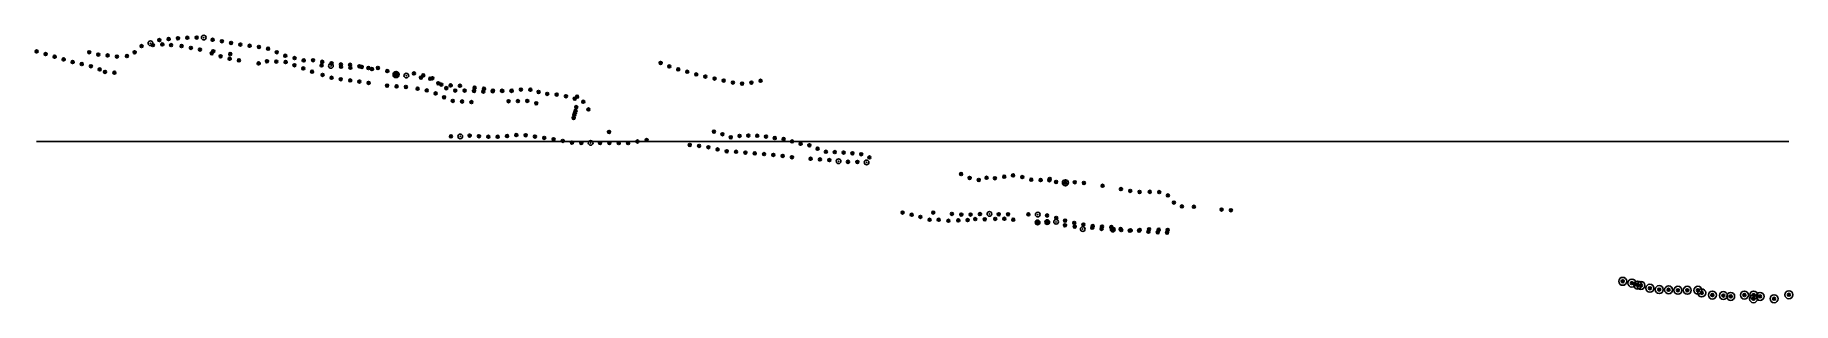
# Model space of a CAD drawing. Header units: metres. Extents: x 0 to 375, y -1 to 56.
import ezdxf

# ---------------------------------------------------------------- set-up
doc = ezdxf.new("R2010")
doc.units = ezdxf.units.M
for name, color, linetype in [('F4_AU_00_01', 3, 'Continuous'), ('F4_AU_01_05', 4, 'Continuous'), ('F4_AU_05_15', 2, 'Continuous'), ('F4_AU_15_50', 30, 'Continuous'), ('F4_AU_GE_50', 1, 'Continuous'), ('F4_EJE_LOCAL', 7, 'Continuous'), ('F4_QA_ALEJADO', 6, 'Continuous'), ('F4_QA_DUP_XYZ', 1, 'Continuous')]:
    doc.layers.add(name, color=color, linetype=linetype)

msp = doc.modelspace()

# ---------------------------------------------------------------- linework, layer by layer
at = {"layer": 'F4_AU_00_01'}
for centre in [(11.22, 52.52, 51.85), (26.81, 54.19, 57.04), (28.7, 54.03, 57.1), (30.91, 53.83, 56.85), (37.36, 52.29, 60.71), (43.46, 54.14, 51.85), (47.43, 53.64, 51.85), (7.68, 50.43, 109.25), (9.63, 50, 109.25), (11.57, 49.54, 109.25), (13.15, 52.02, 51.85), (15.14, 51.82, 51.85), (41.18, 51.13, 60.71), (41.3, 52.13, 56.79), (47.36, 50.14, 56.46), (49.14, 50.58, 60.71), (53.06, 51.75, 51.85), (53.13, 50.43, 60.71), (55.04, 51.27, 51.85), (58.98, 50.81, 51.85), (62.92, 50.17, 51.85), (64.92, 49.92, 51.85), (66.89, 49.84, 51.85), (66.95, 49.21, 56.02), (133.14, 50.23), (134.99, 49.49), (136.89, 48.87), (70.84, 45.99, 63.82), (74.79, 45.4, 63.82), (83.97, 46.88, 55.22), (86.34, 45.63, 51.85), (138.82, 48.36), (140.74, 47.79), (142.69, 47.34), (144.64, 46.91), (146.6, 46.48), (148.55, 46.05), (150.53, 45.82), (152.51, 46.04), (154.47, 46.43), (83.25, 44.37, 65.04), (91.32, 44.36, 55.87), (93.32, 44.26, 55.78), (103.33, 44.57, 51.85), (104.69, 42.15, 65.05), (105.34, 44.53, 51.85), (106.6, 41.64, 65.05), (108.95, 43.64, 51.85), (110.97, 43.51, 51.85), (112.94, 43.14, 51.85), (114.83, 42.63, 51.85), (115.32, 43.04, 51.76), (116.64, 41.96, 51.85), (114.58, 38.51, 67.14), (114.72, 39.17, 65.2), (114.88, 39.62, 63.31), (114.99, 40.05, 61.37), (115.13, 40.82, 59.46), (117.74, 40.32, 51.85), (88.39, 34.59, 77.34), (104.35, 34.84, 77.3), (108.31, 34.27, 77.16), (122.13, 35.53, 51.8), (130.16, 33.8, 76.11), (144.51, 35.6, 51.8), (146.33, 35.05, 51.8), (148.11, 34.4, 51.8), (149.98, 34.7, 51.8), (155.63, 34.56, 51.8), (157.5, 34.24, 51.8), (159.38, 34.02, 51.8), (161.19, 33.51, 51.8), (122.21, 33.19, 76.2), (124.21, 33.17, 76.2), (126.21, 33.18, 76.2), (139.37, 32.76, 75.81), (141.36, 32.57, 75.81), (145.28, 31.81, 75.81), (147.24, 31.41, 75.5), (149.24, 31.32, 75.5), (151.23, 31.13, 75.5), (155.21, 30.82, 75.5), (159.19, 30.44, 76.19), (161.17, 30.15, 76.19), (163.02, 33.01, 51.8), (164.88, 32.69, 51.8), (167.14, 29.68, 76.19), (175.12, 29.14, 77.54), (206.45, 26.01, 11.19), (208.33, 26.29, 11.18), (202.68, 25.77, 11.19), (210.31, 25.92, 11.14), (212.22, 25.36, 11.11), (231.37, 23.36, 11.1), (239.52, 22.72, 11.1), (241.38, 22.01, 11.1), (244.36, 19.67, 11.1), (246.92, 19.6, 11.05), (252.82, 19, 11.1), (254.81, 18.87, 11.1), (184.77, 18.37, 80.39), (186.71, 17.9, 80.39), (195.29, 18.09, 91.57), (197.29, 17.92, 91.68), (198.65, 16.76, 80.39), (225.33, 15.5, 94.45), (233.43, 14.57, 84.27), (235.36, 14.67, 84.27), (341.62, 2.93, 51.28), (342.31, 2.85, 51.6), (344.22, 2.26, 51.6), (350.2, 1.82, 51.6), (354.48, 1.82, 51.6), (355.29, 1.26, 51.6), (357.55, 0.8, 51.6), (364.39, 0.8, 51.6), (366.37, 0.79, 51.6), (370.73, 0.01, 51.6), (373.88, 0.85, 51.6)]:
    msp.add_circle(centre, 0.32, dxfattribs=at)
for p in [(11.22, 52.52, 51.85), (26.81, 54.19, 57.04), (28.7, 54.03, 57.1), (30.91, 53.83, 56.85), (43.46, 54.14, 51.85), (47.43, 53.64, 51.85), (7.68, 50.43, 109.25), (9.63, 50, 109.25), (11.57, 49.54, 109.25), (13.15, 52.02, 51.85), (15.14, 51.82, 51.85), (37.36, 52.29, 60.71), (41.18, 51.13, 60.71), (41.3, 52.13, 56.79), (47.36, 50.14, 56.46), (49.14, 50.58, 60.71), (53.06, 51.75, 51.85), (53.13, 50.43, 60.71), (55.04, 51.27, 51.85), (58.98, 50.81, 51.85), (62.92, 50.17, 51.85), (64.92, 49.92, 51.85), (66.89, 49.84, 51.85), (66.95, 49.21, 56.02), (133.14, 50.23), (134.99, 49.49), (136.89, 48.87), (70.84, 45.99, 63.82), (74.79, 45.4, 63.82), (83.97, 46.88, 55.22), (86.34, 45.63, 51.85), (138.82, 48.36), (140.74, 47.79), (142.69, 47.34), (144.64, 46.91), (146.6, 46.48), (148.55, 46.05), (150.53, 45.82), (152.51, 46.04), (154.47, 46.43), (83.25, 44.37, 65.04), (91.32, 44.36, 55.87), (93.32, 44.26, 55.78), (103.33, 44.57, 51.85), (104.69, 42.15, 65.05), (105.34, 44.53, 51.85), (106.6, 41.64, 65.05), (108.95, 43.64, 51.85), (110.97, 43.51, 51.85), (112.94, 43.14, 51.85), (114.83, 42.63, 51.85), (115.32, 43.04, 51.76), (116.64, 41.96, 51.85), (114.58, 38.51, 67.14), (114.72, 39.17, 65.2), (114.88, 39.62, 63.31), (114.99, 40.05, 61.37), (115.13, 40.82, 59.46), (117.74, 40.32, 51.85), (88.39, 34.59, 77.34), (104.35, 34.84, 77.3), (108.31, 34.27, 77.16), (122.13, 35.53, 51.8), (130.16, 33.8, 76.11), (144.51, 35.6, 51.8), (146.33, 35.05, 51.8), (148.11, 34.4, 51.8), (149.98, 34.7, 51.8), (155.63, 34.56, 51.8), (157.5, 34.24, 51.8), (159.38, 34.02, 51.8), (122.21, 33.19, 76.2), (124.21, 33.17, 76.2), (126.21, 33.18, 76.2), (139.37, 32.76, 75.81), (141.36, 32.57, 75.81), (145.28, 31.81, 75.81), (147.24, 31.41, 75.5), (149.24, 31.32, 75.5), (151.23, 31.13, 75.5), (155.21, 30.82, 75.5), (159.19, 30.44, 76.19), (161.17, 30.15, 76.19), (161.19, 33.51, 51.8), (163.02, 33.01, 51.8), (164.88, 32.69, 51.8), (167.14, 29.68, 76.19), (175.12, 29.14, 77.54), (208.33, 26.29, 11.18), (202.68, 25.77, 11.19), (206.45, 26.01, 11.19), (210.31, 25.92, 11.14), (212.22, 25.36, 11.11), (231.37, 23.36, 11.1), (239.52, 22.72, 11.1), (241.38, 22.01, 11.1), (244.36, 19.67, 11.1), (246.92, 19.6, 11.05), (252.82, 19, 11.1), (254.81, 18.87, 11.1), (184.77, 18.37, 80.39), (186.71, 17.9, 80.39), (195.29, 18.09, 91.57), (197.29, 17.92, 91.68), (198.65, 16.76, 80.39), (225.33, 15.5, 94.45), (233.43, 14.57, 84.27), (235.36, 14.67, 84.27), (341.62, 2.93, 51.28), (342.31, 2.85, 51.6), (344.22, 2.26, 51.6), (350.2, 1.82, 51.6), (354.48, 1.82, 51.6), (355.29, 1.26, 51.6), (357.55, 0.8, 51.6), (364.39, 0.8, 51.6), (366.37, 0.79, 51.6), (370.73, 0.01, 51.6), (373.88, 0.85, 51.6)]:
    msp.add_point(p, dxfattribs=at)
at = {"layer": 'F4_AU_01_05'}
for centre in [(24.8, 54.04, 57.06), (34.15, 55.64, 51.85), (34.85, 53.08, 56.51), (41.49, 54.49, 51.85), (45.45, 53.88, 51.85), (49.39, 53.27, 51.85), (1.92, 52.12, 109.25), (5.76, 50.99, 109.25), (39.25, 51.64, 60.71), (43.14, 50.78, 60.71), (51.14, 50.52, 60.71), (56.89, 49.05, 60.71), (60.8, 49.71, 56.95), (14.59, 48.33, 58.01), (58.77, 48.37, 60.71), (61.01, 47.68, 63.82), (62.92, 47.08, 63.82), (64.89, 46.77, 63.82), (76.69, 47.76, 55.62), (76.79, 45.25, 63.82), (81.28, 44.75, 65.04), (81.99, 47.1, 55.3), (82.48, 47.59, 51.85), (87.41, 44.86, 55.45), (93.43, 44.96, 51.85), (95.44, 44.75, 51.85), (99.3, 44.31, 55.83), (99.36, 44.29, 51.85), (101.3, 44.28, 55.93), (101.36, 44.32, 51.85), (107.09, 44.05, 51.85), (94.38, 34.63, 77.34), (100.37, 34.67, 77.34), (102.35, 34.88, 77.34), (106.33, 34.56, 77.23), (110.29, 33.99, 77.09), (112.26, 33.63, 77.02), (153.75, 34.71, 51.8), (114.22, 33.26, 76.95), (116.21, 33.19, 76.88), (120.21, 33.19, 76.57), (143.34, 32.29, 75.81), (157.2, 30.65, 76.19), (165.15, 29.81, 76.19), (197.26, 26.57, 11.49), (199.07, 25.73, 11.49), (201.03, 25.31, 11.19), (204.46, 25.67, 11.19), (216.18, 25.54, 10.97), (219.51, 24.7, 11.1), (227.44, 24.07, 11.1), (233.34, 22.98, 11.1), (235.32, 22.75, 11.1), (237.52, 22.78, 11.1), (242.66, 20.5, 11.1), (192.47, 16.83, 84.46), (194.55, 16.61, 80.39), (194.55, 16.61, 84.46), (198.65, 16.76, 83.2), (200.27, 16.98, 80.39), (201.28, 18.03, 91.99), (208.38, 16.85, 80.39), (213.58, 16.28, 84.27), (221.39, 16.16, 94.25), (223.36, 15.81, 94.35), (231.28, 14.86, 94.37), (237.38, 14.82, 85.97), (239.42, 14.72, 84.27), (233.43, 14.57, 85.97), (346.21, 1.97, 51.6), (352.2, 1.81, 51.6), (359.91, 0.7, 51.6), (361.46, 0.52, 51.6), (366.33, 0, 51.6), (367.74, 0.5, 51.6)]:
    msp.add_circle(centre, 0.32, dxfattribs=at)
for p in [(24.8, 54.04, 57.06), (34.15, 55.64, 51.85), (34.85, 53.08, 56.51), (41.49, 54.49, 51.85), (45.45, 53.88, 51.85), (49.39, 53.27, 51.85), (1.92, 52.12, 109.25), (5.76, 50.99, 109.25), (39.25, 51.64, 60.71), (43.14, 50.78, 60.71), (51.14, 50.52, 60.71), (56.89, 49.05, 60.71), (60.8, 49.71, 56.95), (14.59, 48.33, 58.01), (58.77, 48.37, 60.71), (61.01, 47.68, 63.82), (62.92, 47.08, 63.82), (64.89, 46.77, 63.82), (76.69, 47.76, 55.62), (76.79, 45.25, 63.82), (81.99, 47.1, 55.3), (82.48, 47.59, 51.85), (81.28, 44.75, 65.04), (87.41, 44.86, 55.45), (93.43, 44.96, 51.85), (95.44, 44.75, 51.85), (99.3, 44.31, 55.83), (99.36, 44.29, 51.85), (101.3, 44.28, 55.93), (101.36, 44.32, 51.85), (107.09, 44.05, 51.85), (94.38, 34.63, 77.34), (100.37, 34.67, 77.34), (102.35, 34.88, 77.34), (106.33, 34.56, 77.23), (110.29, 33.99, 77.09), (153.75, 34.71, 51.8), (112.26, 33.63, 77.02), (114.22, 33.26, 76.95), (116.21, 33.19, 76.88), (120.21, 33.19, 76.57), (143.34, 32.29, 75.81), (157.2, 30.65, 76.19), (165.15, 29.81, 76.19), (197.26, 26.57, 11.49), (199.07, 25.73, 11.49), (201.03, 25.31, 11.19), (204.46, 25.67, 11.19), (216.18, 25.54, 10.97), (219.51, 24.7, 11.1), (227.44, 24.07, 11.1), (233.34, 22.98, 11.1), (235.32, 22.75, 11.1), (237.52, 22.78, 11.1), (242.66, 20.5, 11.1), (192.47, 16.83, 84.46), (194.55, 16.61, 80.39), (194.55, 16.61, 84.46), (198.65, 16.76, 83.2), (200.27, 16.98, 80.39), (201.28, 18.03, 91.99), (208.38, 16.85, 80.39), (213.58, 16.28, 84.27), (221.39, 16.16, 94.25), (223.36, 15.81, 94.35), (231.28, 14.86, 94.37), (233.43, 14.57, 85.97), (237.38, 14.82, 85.97), (239.42, 14.72, 84.27), (346.21, 1.97, 51.6), (352.2, 1.81, 51.6), (359.91, 0.7, 51.6), (361.46, 0.52, 51.6), (366.33, 0, 51.6), (367.74, 0.5, 51.6)]:
    msp.add_point(p, dxfattribs=at)
at = {"layer": 'F4_AU_05_15'}
for centre in [(20.91, 52.5, 51.85), (26.18, 55.09, 51.85), (28.16, 55.33, 51.85), (30.15, 55.48, 51.85), (32.15, 55.6, 51.85), (37.69, 52.73, 56), (39.53, 54.86, 51.85), (51.23, 52.51, 51.85), (3.84, 51.56, 109.25), (13.45, 48.85, 109.25), (55.01, 49.74, 60.71), (56.98, 50.78, 51.85), (69.35, 49.38, 56.02), (70.8, 49.15, 51.85), (71.55, 48.93, 56.02), (74.82, 48.51, 55.62), (16.59, 48.15, 58.01), (68.86, 46.26, 63.82), (78.78, 45.11, 63.82), (84.44, 46.98, 51.85), (85.7, 45.9, 55.55), (86.95, 42.91, 65.04), (88.79, 42.14, 65.04), (90.79, 42.02, 65.04), (92.78, 41.89, 65.04), (95.31, 44.13, 55.65), (97.31, 44.2, 55.67), (97.35, 44.34, 51.85), (100.69, 42.08, 65.05), (98.38, 34.5, 77.34), (128.19, 33.5, 76.11), (153.22, 30.97, 75.5), (168.41, 31.31, 51.8), (175.94, 30.8, 51.8), (177.69, 30.11, 51.8), (214.22, 25.29, 11.04), (219.51, 24.7, 11.1), (221.51, 24.83, 11.1), (186.71, 17.9, 84.46), (188.57, 17.44, 80.39), (190.53, 16.83, 80.39), (192.47, 16.83, 80.39), (196.66, 16.71, 83.2), (199.28, 17.94, 91.78), (202.3, 16.93, 80.39), (202.3, 16.93, 83.2), (204.53, 17.01, 80.39), (204.53, 17.01, 83.2), (206.48, 17.04, 80.39), (208.38, 16.85, 83.2), (219.42, 15.65, 84.27), (221.5, 15.37, 85.97), (227.23, 14.9, 84.27), (227.23, 14.9, 85.97), (229.32, 15.28, 94.44), (229.61, 14.74, 85.97), (241.34, 14.68, 84.27), (241.34, 14.68, 85.97), (231.42, 14.65, 84.27), (235.24, 14.52, 94.24), (237.22, 14.29, 94.3), (241.22, 14.09, 93.88), (338.42, 3.72, 51.6), (340.38, 3.34, 51.6), (348.21, 1.91, 51.6)]:
    msp.add_circle(centre, 0.32, dxfattribs=at)
for p in [(26.18, 55.09, 51.85), (28.16, 55.33, 51.85), (30.15, 55.48, 51.85), (32.15, 55.6, 51.85), (37.69, 52.73, 56), (39.53, 54.86, 51.85), (51.23, 52.51, 51.85), (3.84, 51.56, 109.25), (13.45, 48.85, 109.25), (20.91, 52.5, 51.85), (55.01, 49.74, 60.71), (56.98, 50.78, 51.85), (69.35, 49.38, 56.02), (70.8, 49.15, 51.85), (71.55, 48.93, 56.02), (16.59, 48.15, 58.01), (68.86, 46.26, 63.82), (74.82, 48.51, 55.62), (78.78, 45.11, 63.82), (84.44, 46.98, 51.85), (85.7, 45.9, 55.55), (86.95, 42.91, 65.04), (88.79, 42.14, 65.04), (90.79, 42.02, 65.04), (92.78, 41.89, 65.04), (95.31, 44.13, 55.65), (97.31, 44.2, 55.67), (97.35, 44.34, 51.85), (100.69, 42.08, 65.05), (98.38, 34.5, 77.34), (128.19, 33.5, 76.11), (153.22, 30.97, 75.5), (168.41, 31.31, 51.8), (175.94, 30.8, 51.8), (177.69, 30.11, 51.8), (214.22, 25.29, 11.04), (219.51, 24.7, 11.1), (221.51, 24.83, 11.1), (186.71, 17.9, 84.46), (188.57, 17.44, 80.39), (190.53, 16.83, 80.39), (192.47, 16.83, 80.39), (196.66, 16.71, 83.2), (199.28, 17.94, 91.78), (202.3, 16.93, 80.39), (202.3, 16.93, 83.2), (204.53, 17.01, 80.39), (204.53, 17.01, 83.2), (206.48, 17.04, 80.39), (208.38, 16.85, 83.2), (219.42, 15.65, 84.27), (221.5, 15.37, 85.97), (229.32, 15.28, 94.44), (227.23, 14.9, 84.27), (227.23, 14.9, 85.97), (229.61, 14.74, 85.97), (231.42, 14.65, 84.27), (235.24, 14.52, 94.24), (237.22, 14.29, 94.3), (241.22, 14.09, 93.88), (241.34, 14.68, 84.27), (241.34, 14.68, 85.97), (338.42, 3.72, 51.6), (340.38, 3.34, 51.6), (348.21, 1.91, 51.6)]:
    msp.add_point(p, dxfattribs=at)
at = {"layer": 'F4_AU_15_50'}
for centre in [(0, 52.68, 109.25), (22.39, 53.81, 51.85), (32.9, 53.44, 56.85), (37.55, 55.16, 51.85), (17.12, 51.59, 51.85), (19.26, 51.71, 51.85), (60.94, 50.48, 51.85), (64.96, 49.41, 56.95), (68.87, 49.52, 51.85), (72.8, 49.16, 51.85), (66.9, 46.51, 63.82), (80.51, 47.99, 51.75), (88.33, 45.46, 51.85), (90.33, 45.37, 51.85), (85.13, 43.73, 65.04), (89.32, 44.36, 55.62), (102.69, 42.11, 65.05), (92.39, 34.75, 77.34), (96.38, 34.51, 77.34), (151.86, 34.77, 51.8), (166.62, 31.97, 51.8), (170.31, 31.23, 51.8), (172.19, 31.14, 51.8), (174.07, 30.99, 51.8), (169.14, 29.53, 76.19), (173.12, 29.17, 77.54), (216.08, 25.25, 10.97), (217.53, 24.88, 11.1), (223.45, 24.67, 11.1), (184.77, 18.37, 84.46), (188.57, 17.44, 84.46), (190.53, 16.83, 84.46), (191.31, 18.36, 91.46), (196.66, 16.71, 80.39), (200.27, 16.98, 83.2), (205.28, 18, 92.09), (206.48, 17.04, 83.2), (207.28, 17.99, 92.2), (211.62, 17.98, 92.79), (215.61, 17.74, 93.92), (215.62, 16.35, 85.97), (217.54, 17.22, 94.04), (219.42, 15.65, 85.97), (219.45, 16.64, 94.15), (221.5, 15.37, 84.27), (225.23, 15.13, 84.27), (225.23, 15.13, 85.97), (227.33, 15.38, 94.53), (237.38, 14.82, 84.27), (239.42, 14.72, 85.97), (231.42, 14.65, 85.97), (233.24, 14.51, 94.3), (235.36, 14.67, 85.97), (239.22, 14.16, 94.63)]:
    msp.add_circle(centre, 0.32, dxfattribs=at)
for p in [(0, 52.68, 109.25), (22.39, 53.81, 51.85), (32.9, 53.44, 56.85), (37.55, 55.16, 51.85), (17.12, 51.59, 51.85), (19.26, 51.71, 51.85), (60.94, 50.48, 51.85), (64.96, 49.41, 56.95), (68.87, 49.52, 51.85), (72.8, 49.16, 51.85), (66.9, 46.51, 63.82), (80.51, 47.99, 51.75), (88.33, 45.46, 51.85), (90.33, 45.37, 51.85), (85.13, 43.73, 65.04), (89.32, 44.36, 55.62), (102.69, 42.11, 65.05), (92.39, 34.75, 77.34), (96.38, 34.51, 77.34), (151.86, 34.77, 51.8), (166.62, 31.97, 51.8), (170.31, 31.23, 51.8), (172.19, 31.14, 51.8), (174.07, 30.99, 51.8), (169.14, 29.53, 76.19), (173.12, 29.17, 77.54), (216.08, 25.25, 10.97), (217.53, 24.88, 11.1), (223.45, 24.67, 11.1), (184.77, 18.37, 84.46), (188.57, 17.44, 84.46), (190.53, 16.83, 84.46), (191.31, 18.36, 91.46), (196.66, 16.71, 80.39), (200.27, 16.98, 83.2), (205.28, 18, 92.09), (206.48, 17.04, 83.2), (207.28, 17.99, 92.2), (211.62, 17.98, 92.79), (215.61, 17.74, 93.92), (215.62, 16.35, 85.97), (217.54, 17.22, 94.04), (219.42, 15.65, 85.97), (219.45, 16.64, 94.15), (221.5, 15.37, 84.27), (225.23, 15.13, 84.27), (225.23, 15.13, 85.97), (227.33, 15.38, 94.53), (231.42, 14.65, 85.97), (233.24, 14.51, 94.3), (235.36, 14.67, 85.97), (237.38, 14.82, 84.27), (239.22, 14.16, 94.63), (239.42, 14.72, 85.97)]:
    msp.add_point(p, dxfattribs=at)
at = {"layer": 'F4_AU_GE_50'}
for centre in [(24.29, 54.44, 51.85), (35.65, 55.64, 51.85), (62.79, 49.59, 56.95), (76.69, 47.76, 55.62), (78.88, 47.53, 55.62), (90.39, 34.59, 77.34), (118.21, 33.19, 76.75), (171.12, 29.3, 76.19), (177.1, 29.06, 77.54), (203.28, 18.09, 91.99), (213.58, 16.28, 85.97), (213.62, 17.94, 93.41), (215.62, 16.35, 84.27), (217.53, 16.39, 84.27), (217.53, 16.39, 85.97), (223.22, 14.85, 84.27), (223.22, 14.85, 85.97), (229.61, 14.74, 84.27)]:
    msp.add_circle(centre, 0.5, dxfattribs=at)
for p in [(24.29, 54.44, 51.85), (35.65, 55.64, 51.85), (62.79, 49.59, 56.95), (76.69, 47.76, 55.62), (78.88, 47.53, 55.62), (90.39, 34.59, 77.34), (118.21, 33.19, 76.75), (171.12, 29.3, 76.19), (177.1, 29.06, 77.54), (203.28, 18.09, 91.99), (213.58, 16.28, 85.97), (213.62, 17.94, 93.41), (215.62, 16.35, 84.27), (217.53, 16.39, 84.27), (217.53, 16.39, 85.97), (223.22, 14.85, 84.27), (223.22, 14.85, 85.97), (229.61, 14.74, 84.27)]:
    msp.add_point(p, dxfattribs=at)
at = {"layer": 'F4_EJE_LOCAL'}
msp.add_line((0, 33.51, 58.01), (373.88, 33.51, 58.01), dxfattribs=at)
at = {"layer": 'F4_QA_ALEJADO'}
for centre in [(338.42, 3.72, 51.6), (340.38, 3.34, 51.6), (341.62, 2.93, 51.28), (342.31, 2.85, 51.6), (344.22, 2.26, 51.6), (346.21, 1.97, 51.6), (348.21, 1.91, 51.6), (350.2, 1.82, 51.6), (352.2, 1.81, 51.6), (354.48, 1.82, 51.6), (355.29, 1.26, 51.6), (357.55, 0.8, 51.6), (359.91, 0.7, 51.6), (361.46, 0.52, 51.6), (364.39, 0.8, 51.6), (366.33, 0, 51.6), (366.37, 0.79, 51.6), (367.74, 0.5, 51.6), (370.73, 0.01, 51.6), (373.88, 0.85, 51.6)]:
    msp.add_circle(centre, 0.85, dxfattribs=at)
at = {"layer": 'F4_QA_DUP_XYZ'}
for centre in [(76.69, 47.76, 55.62), (76.69, 47.76, 55.62), (219.51, 24.7, 11.1), (219.51, 24.7, 11.1)]:
    msp.add_circle(centre, 0.65, dxfattribs=at)

doc.saveas('drawing.dxf')
